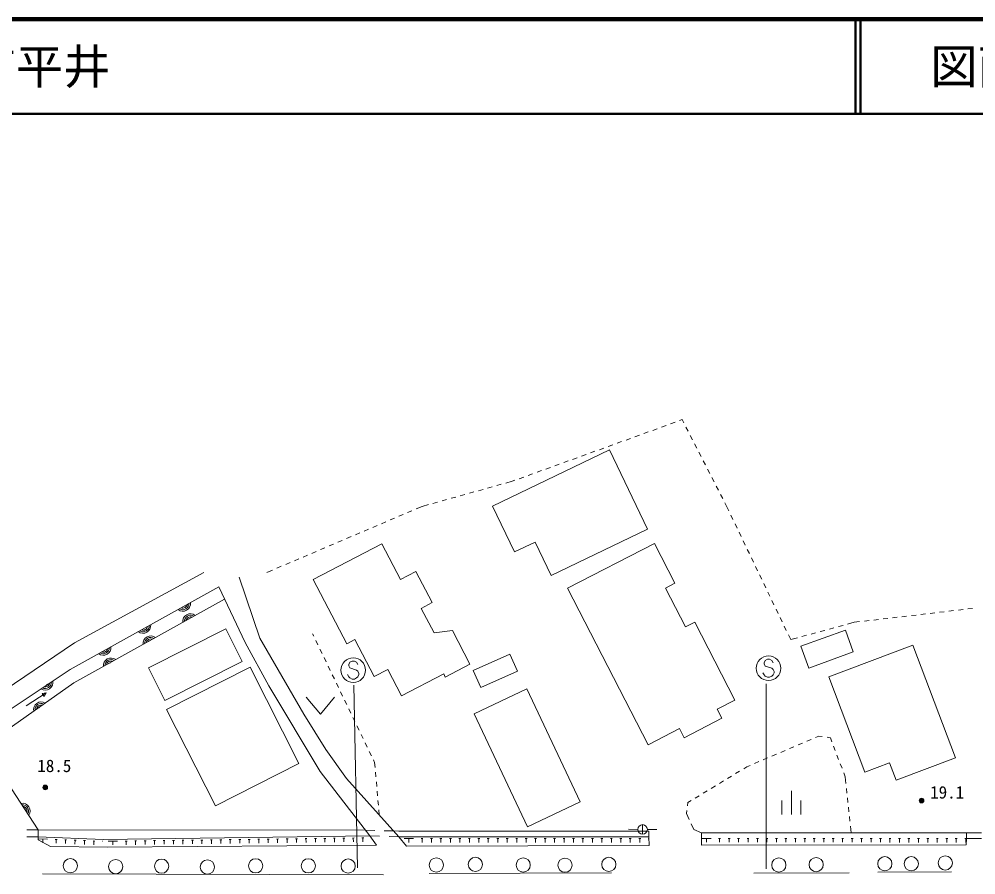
# Model space of a CAD drawing. Units: millimetres, scale not verified. Extents: x 40000 to 680000, y 20000 to 380000.
# Drawn here: x 420376 to 521445, y 289630 to 380000 of the extents above; entities that cross this region are included whole.
import ezdxf
from ezdxf.enums import TextEntityAlignment as Align

# ---------------------------------------------------------------- set-up
doc = ezdxf.new("R2010")
doc.units = ezdxf.units.MM
doc.header["$LTSCALE"] = 1000
for name, color, linetype, lineweight in [('M-BGD', 7, 'Continuous', 13), ('M-STR-STRC', 7, 'Continuous', 13), ('M-STR-STRD', 7, 'Continuous', 13), ('M-TTL', 2, 'Continuous', 140), ('M-TTL-LINE', 7, 'Continuous', 50)]:
    doc.layers.add(name, color=color, linetype=linetype, lineweight=lineweight)
doc.layers.add('M-TTL-TXT', color=7, linetype='Continuous')
doc.styles.add('ＭＳ ゴシック', font='')
doc.styles.get('ＭＳ ゴシック').set_extended_font_data('MS Gothic')

msp = doc.modelspace()

# ---------------------------------------------------------------- linework, layer by layer
at = {"layer": 'M-BGD'}
for p, q in [((490133, 337597), (490423, 337702)), ((490423, 337702), (490595, 337367)), ((487312, 336575), (487782, 336745)), ((488252, 336915), (488722, 337086)), ((489193, 337256), (489663, 337426)), ((490823, 336922), (491052, 336477)), ((484492, 335553), (484962, 335723)), ((485432, 335894), (485902, 336064)), ((486372, 336234), (486842, 336405)), ((491280, 336032), (491508, 335587)), ((481671, 334531), (482141, 334702)), ((482611, 334872), (483081, 335042)), ((483551, 335212), (484021, 335383)), ((491736, 335142), (491964, 334697)), ((470379, 328579), (482737, 334519)), ((478850, 333509), (479320, 333680)), ((479791, 333850), (480261, 334020)), ((480731, 334191), (481201, 334361)), ((492193, 334253), (492421, 333808)), ((476030, 332488), (476500, 332658)), ((476970, 332828), (477440, 332998)), ((477910, 333169), (478380, 333339)), ((492649, 333363), (492877, 332918)), ((473209, 331466), (473679, 331636)), ((474149, 331806), (474619, 331977)), ((475089, 332147), (475560, 332317)), ((493106, 332473), (493334, 332028)), ((493562, 331583), (493790, 331138)), ((469868, 330471), (470350, 330606)), ((470831, 330740), (471313, 330874)), ((471795, 331008), (472449, 331190)), ((472449, 331190), (472739, 331295)), ((494019, 330694), (494247, 330249)), ((466015, 329398), (466496, 329532)), ((466978, 329666), (467460, 329801)), ((467941, 329935), (468423, 330069)), ((468905, 330203), (469386, 330337)), ((494475, 329804), (494703, 329359)), ((462336, 328283), (462953, 328545)), ((462953, 328545), (463606, 328727)), ((464088, 328861), (464570, 328995)), ((465051, 329130), (465533, 329264)), ((494931, 328914), (495103, 328579)), ((495103, 328579), (495353, 328059)), ((460496, 327499), (460956, 327695)), ((461416, 327891), (461876, 328087)), ((495570, 327608), (495787, 327158)), ((457736, 326325), (458196, 326520)), ((458656, 326716), (459116, 326912)), ((459576, 327108), (460036, 327304)), ((496003, 326707), (496220, 326256)), ((455895, 325541), (456356, 325737)), ((456816, 325933), (457276, 326129)), ((496437, 325806), (496653, 325355)), ((453135, 324366), (453595, 324562)), ((454055, 324758), (454515, 324954)), ((454975, 325150), (455435, 325346)), ((496870, 324904), (497087, 324454)), ((451295, 323583), (451755, 323779)), ((452215, 323975), (452675, 324171)), ((497303, 324003), (497520, 323553)), ((448534, 322408), (448995, 322604)), ((449455, 322800), (449915, 322996)), ((450375, 323192), (450835, 323387)), ((497737, 323102), (497953, 322651)), ((446538, 321559), (447154, 321821)), ((447614, 322017), (448074, 322213)), ((498170, 322201), (498386, 321750)), ((451450, 320823), (454980, 314042)), ((498603, 321299), (498820, 320849)), ((499036, 320398), (499253, 319948)), ((486814, 303379), (478323, 319899)), ((499470, 319497), (499686, 319046)), ((499903, 318596), (500120, 318145)), ((500336, 317694), (500553, 317244)), ((517609, 317364), (518106, 317422)), ((518602, 317481), (519099, 317540)), ((519595, 317598), (520092, 317657)), ((520588, 317715), (521085, 317774)), ((500770, 316793), (500986, 316343)), ((508601, 316302), (509168, 316369)), ((509664, 316427), (510161, 316486)), ((510657, 316544), (511154, 316603)), ((511650, 316661), (512147, 316720)), ((512643, 316778), (513140, 316837)), ((513637, 316896), (514133, 316954)), ((514630, 317013), (515126, 317071)), ((515623, 317130), (516119, 317188)), ((516616, 317247), (517112, 317305)), ((501203, 315892), (501420, 315441)), ((505003, 315320), (505485, 315452)), ((505967, 315584), (506450, 315715)), ((506932, 315847), (507414, 315978)), ((507897, 316110), (508601, 316302)), ((451508, 314824), (451376, 315098)), ((451942, 313923), (451725, 314374)), ((501636, 314991), (501886, 314471)), ((501886, 314471), (502591, 314663)), ((503073, 314794), (503555, 314926)), ((504038, 315057), (504520, 315189)), ((452376, 313022), (452159, 313473)), ((514794, 313891), (519292, 301996)), ((452810, 312121), (452593, 312572)), ((453244, 311220), (453027, 311671)), ((453678, 310320), (453461, 310770)), ((454112, 309419), (453895, 309869)), ((421127, 307478), (423222, 308843)), ((422805, 308796), (423222, 308843)), ((423010, 308481), (422805, 308796)), ((423222, 308843), (423010, 308481)), ((450704, 308389), (452204, 306589)), ((452204, 306589), (453704, 308389)), ((454546, 308518), (454329, 308968)), ((454980, 307617), (454763, 308067)), ((455414, 306716), (455197, 307166)), ((455848, 305815), (455631, 306265)), ((456282, 304914), (456065, 305364)), ((456716, 304013), (456499, 304464)), ((504506, 304139), (504871, 304294)), ((504871, 304294), (505226, 304241)), ((457150, 303112), (456933, 303563)), ((502667, 303354), (503127, 303550)), ((503586, 303746), (504046, 303942)), ((505721, 304167), (506077, 304113)), ((506077, 304113), (506239, 303685)), ((506417, 303217), (506594, 302750)), ((457584, 302211), (457367, 302662)), ((499908, 302176), (500367, 302372)), ((500827, 302568), (501287, 302765)), ((501747, 302961), (502207, 303157)), ((506772, 302282), (506949, 301815)), ((457933, 301487), (457801, 301761)), ((457979, 300963), (457933, 301487)), ((497244, 301039), (497608, 301194)), ((498068, 301390), (498528, 301587)), ((498988, 301783), (499448, 301979)), ((507126, 301347), (507304, 300880)), ((458067, 299967), (458023, 300465)), ((496062, 300322), (496490, 300581)), ((496917, 300840), (497244, 301039)), ((507481, 300412), (507644, 299983)), ((458155, 298971), (458111, 299469)), ((494352, 299284), (494780, 299544)), ((495207, 299803), (495635, 300062)), ((507644, 299983), (507721, 299263)), ((422399, 294373), (419566, 298732)), ((458243, 297975), (458199, 298473)), ((492643, 298247), (493070, 298506)), ((493497, 298765), (493925, 299025)), ((501961, 298488), (501961, 295988)), ((507774, 298765), (507828, 298268)), ((458330, 296978), (458286, 297477)), ((490990, 296930), (491034, 297270)), ((491034, 297270), (491360, 297468)), ((491788, 297728), (492215, 297987)), ((500961, 297488), (500961, 295988)), ((502961, 297488), (502961, 295988)), ((507881, 297771), (507934, 297274)), ((458420, 295956), (458374, 296480)), ((490883, 296095), (490926, 296434)), ((507987, 296777), (508040, 296280)), ((491170, 295477), (490883, 296095)), ((508094, 295782), (508147, 295285)), ((422399, 294373), (421177, 294387)), ((422399, 294373), (456950, 294345)), ((456950, 294345), (457944, 294321)), ((458944, 294297), (459938, 294273)), ((485740, 294437), (484740, 294447)), ((486240, 294932), (486240, 293932)), ((486740, 294433), (487740, 294435)), ((486893, 294245), (486892, 293645)), ((491667, 294406), (491380, 295024)), ((492475, 294079), (491667, 294406)), ((508200, 294788), (508277, 294067)), ((421172, 293663), (422396, 293640)), ((422388, 293441), (423387, 293401)), ((422888, 293421), (422872, 293021)), ((424187, 293370), (424387, 293362)), ((424287, 293366), (424271, 292966)), ((425186, 293331), (425386, 293323)), ((425286, 293327), (425270, 292927)), ((426185, 293291), (426385, 293283)), ((426285, 293287), (426269, 292888)), ((427184, 293252), (427384, 293244)), ((427284, 293248), (427269, 292848)), ((428184, 293213), (428384, 293205)), ((428284, 293209), (428268, 292809)), ((429183, 293173), (429234, 293171)), ((429781, 293178), (430781, 293191)), ((430281, 293185), (430286, 292785)), ((431581, 293202), (431781, 293205)), ((431681, 293203), (431686, 292803)), ((432581, 293215), (432781, 293218)), ((432681, 293217), (432686, 292817)), ((433581, 293228), (433781, 293231)), ((433681, 293230), (433686, 292830)), ((434581, 293242), (434781, 293244)), ((434681, 293243), (434686, 292843)), ((435581, 293255), (435781, 293258)), ((435681, 293256), (435686, 292856)), ((436581, 293268), (436781, 293271)), ((436681, 293270), (436686, 292870)), ((437581, 293282), (437780, 293284)), ((437681, 293283), (437686, 292883)), ((438580, 293295), (438780, 293297)), ((438680, 293296), (438686, 292896)), ((439580, 293308), (439780, 293311)), ((439680, 293309), (439686, 292909)), ((440580, 293321), (440780, 293324)), ((440680, 293323), (440686, 292923)), ((441580, 293335), (441780, 293337)), ((441680, 293336), (441685, 292936)), ((442580, 293348), (442780, 293351)), ((442680, 293349), (442685, 292949)), ((443580, 293361), (443780, 293364)), ((443680, 293363), (443685, 292963)), ((444580, 293374), (444780, 293377)), ((444680, 293376), (444685, 292976)), ((445580, 293388), (445780, 293390)), ((445680, 293389), (445685, 292989)), ((446580, 293401), (446780, 293404)), ((446680, 293402), (446685, 293002)), ((447580, 293414), (447780, 293417)), ((447680, 293416), (447685, 293016)), ((448580, 293428), (448780, 293430)), ((448680, 293429), (448685, 293029)), ((449579, 293441), (449779, 293443)), ((449679, 293442), (449685, 293042)), ((450579, 293454), (450779, 293457)), ((450679, 293455), (450685, 293055)), ((451579, 293467), (451779, 293470)), ((451679, 293469), (451685, 293069)), ((452579, 293481), (452779, 293483)), ((452679, 293482), (452684, 293082)), ((453579, 293494), (453779, 293497)), ((453679, 293495), (453684, 293095)), ((454579, 293507), (454779, 293510)), ((454679, 293509), (454684, 293109)), ((455579, 293520), (455779, 293523)), ((455679, 293522), (455684, 293122)), ((456579, 293534), (456779, 293536)), ((456679, 293535), (456684, 293135)), ((457412, 293745), (458453, 293715)), ((459453, 293686), (460494, 293656)), ((460494, 293656), (486892, 293645)), ((461036, 293463), (462036, 293463)), ((461536, 293463), (461536, 293063)), ((462836, 293462), (463036, 293462)), ((462936, 293462), (462936, 293062)), ((463836, 293462), (464036, 293462)), ((463936, 293462), (463936, 293062)), ((464836, 293462), (465036, 293462)), ((464936, 293462), (464936, 293062)), ((465836, 293461), (466036, 293461)), ((465936, 293461), (465936, 293061)), ((466836, 293461), (467036, 293461)), ((466936, 293461), (466936, 293061)), ((467836, 293460), (468036, 293460)), ((467936, 293460), (467936, 293060)), ((468836, 293460), (469036, 293460)), ((468936, 293460), (468936, 293060)), ((469836, 293460), (470036, 293459)), ((469936, 293459), (469936, 293059)), ((470836, 293459), (471036, 293459)), ((470936, 293459), (470936, 293059)), ((471836, 293459), (472036, 293459)), ((471936, 293459), (471936, 293059)), ((472836, 293458), (473036, 293458)), ((472936, 293458), (472936, 293058)), ((473836, 293458), (474036, 293458)), ((473936, 293458), (473936, 293058)), ((474836, 293457), (475036, 293457)), ((474936, 293457), (474936, 293057)), ((475836, 293457), (476036, 293457)), ((475936, 293457), (475936, 293057)), ((476836, 293457), (477036, 293457)), ((476936, 293457), (476936, 293057)), ((477836, 293456), (478036, 293456)), ((477936, 293456), (477936, 293056)), ((478836, 293456), (479036, 293456)), ((478936, 293456), (478936, 293056)), ((479836, 293455), (480036, 293455)), ((479936, 293455), (479936, 293055)), ((480836, 293455), (481036, 293455)), ((480936, 293455), (480936, 293055)), ((481836, 293454), (482036, 293454)), ((481936, 293454), (481936, 293054)), ((482836, 293454), (483036, 293454)), ((482936, 293454), (482936, 293054)), ((483836, 293454), (484036, 293454)), ((483936, 293454), (483936, 293054)), ((484836, 293453), (485036, 293453)), ((484936, 293453), (484936, 293053)), ((485836, 293453), (486036, 293453)), ((485936, 293453), (485936, 293053)), ((486836, 293452), (486892, 293452)), ((486949, 292744), (486892, 293645)), ((492475, 294079), (492474, 293479)), ((492474, 293479), (493474, 293478)), ((492475, 294079), (520464, 294058)), ((492974, 293479), (492974, 293079)), ((494274, 293478), (494474, 293478)), ((494374, 293478), (494374, 293078)), ((495274, 293477), (495474, 293477)), ((495374, 293477), (495374, 293077)), ((496274, 293476), (496474, 293476)), ((496374, 293476), (496374, 293076)), ((497274, 293475), (497474, 293475)), ((497374, 293475), (497374, 293075)), ((498274, 293475), (498474, 293475)), ((498374, 293475), (498374, 293075)), ((499274, 293474), (499474, 293474)), ((499374, 293474), (499374, 293074)), ((500274, 293473), (500474, 293473)), ((500374, 293473), (500374, 293073)), ((501274, 293472), (501474, 293472)), ((501374, 293472), (501374, 293072)), ((502274, 293472), (502474, 293472)), ((502374, 293472), (502374, 293072)), ((503274, 293471), (503474, 293471)), ((503374, 293471), (503374, 293071)), ((504274, 293470), (504474, 293470)), ((504374, 293470), (504374, 293070)), ((505274, 293470), (505474, 293469)), ((505374, 293469), (505374, 293069)), ((506274, 293469), (506474, 293469)), ((506374, 293469), (506374, 293069)), ((507274, 293468), (507474, 293468)), ((507374, 293468), (507374, 293068)), ((508274, 293467), (508474, 293467)), ((508374, 293467), (508374, 293067)), ((509274, 293467), (509474, 293466)), ((509374, 293466), (509374, 293066)), ((510274, 293466), (510474, 293466)), ((510374, 293466), (510374, 293066)), ((511274, 293465), (511474, 293465)), ((511374, 293465), (511374, 293065)), ((512274, 293464), (512474, 293464)), ((512374, 293464), (512374, 293064)), ((513274, 293464), (513474, 293463)), ((513374, 293463), (513374, 293063)), ((514274, 293463), (514474, 293463)), ((514374, 293463), (514374, 293063)), ((515274, 293462), (515474, 293462)), ((515374, 293462), (515374, 293062)), ((516274, 293461), (516474, 293461)), ((516374, 293461), (516374, 293061)), ((517274, 293461), (517474, 293460)), ((517374, 293460), (517374, 293060)), ((518274, 293460), (518474, 293460)), ((518374, 293460), (518374, 293060)), ((519274, 293459), (519474, 293459)), ((519374, 293459), (519374, 293059)), ((520274, 293458), (520465, 293458)), ((520369, 293458), (520369, 293058)), ((520464, 294058), (522037, 294062)), ((520464, 294058), (520465, 293458)), ((520465, 293458), (522038, 293462))]:
    msp.add_line(p, q, dxfattribs=at)
for points in [[(482737, 334519), (486767, 326135), (476577, 321236), (474878, 324769), (472711, 323727), (470379, 328579)], [(451450, 320823), (458688, 324592), (460650, 320824), (462298, 321682), (464019, 318376), (462856, 317770), (464206, 315177), (466153, 315429), (468001, 311879), (465399, 310525), (465231, 310848), (460782, 308532), (459333, 311315), (457898, 310567), (455852, 314496), (454980, 314042)], [(478323, 319899), (487496, 324613), (489650, 320423), (488655, 319911), (490762, 315810), (491758, 316322), (495987, 308094), (494125, 307137), (494622, 306170), (490622, 304114), (490125, 305081), (486814, 303379)], [(395103, 322693), (406193, 300598), (426236, 314130), (439904, 321574)], [(443606, 321063), (445807, 314642), (450457, 306604), (452763, 302874), (454956, 299799), (460494, 293656), (461309, 292665), (486949, 292744)], [(410138, 300479), (416853, 305419), (425761, 311331), (441481, 320037)], [(441481, 320037), (444262, 314170), (446737, 309608), (452164, 300553), (457412, 293745), (458118, 292755), (429705, 292543), (423691, 292634), (422397, 293337), (422396, 293773), (422399, 294373)], [(442087, 318758), (426168, 309896), (411027, 299254)], [(514794, 313891), (505904, 310530), (509701, 300489), (512316, 301478), (513018, 299623), (519292, 301996)], [(459938, 294273), (460503, 294256), (486893, 294245)], [(422396, 293640), (429242, 293371), (457412, 293745)], [(492474, 293479), (492474, 292756), (520408, 292803), (520465, 293458)]]:
    msp.add_lwpolyline(points, dxfattribs=at)
for points in [[(435768, 308053), (443948, 312176), (442214, 315617), (434033, 311494)], [(502955, 313765), (507663, 315475), (508499, 313170), (503792, 311461)], [(468346, 311216), (472226, 312923), (473014, 311131), (469134, 309424)], [(444780, 311578), (449934, 301402), (441112, 296933), (435958, 307109)], [(479652, 297327), (474021, 309276), (468437, 306645), (474068, 294695)]]:
    msp.add_lwpolyline(points, close=True, dxfattribs=at)
for centre, radius in [((423129, 298858), 250), ((423129, 298858), 204), ((423129, 298858), 159), ((423129, 298858), 114), ((423129, 298858), 68.2), ((423129, 298858), 22.7), ((515706, 297473), 250), ((515706, 297473), 204), ((515706, 297473), 159), ((515706, 297473), 114), ((515706, 297473), 68.2), ((515706, 297473), 22.7), ((486240, 294432), 500), ((425786, 290591), 750), ((430575, 290503), 750), ((435430, 290547), 750), ((440263, 290458), 750), ((445362, 290580), 750), ((450926, 290580), 750), ((455139, 290558), 750), ((464450, 290669), 750), ((468573, 290735), 750), ((473628, 290669), 750), ((478040, 290647), 750), ((482673, 290735), 750), ((500631, 290669), 750), ((504577, 290713), 750), ((511826, 290802), 750), ((514620, 290802), 750), ((518211, 290891), 750)]:
    msp.add_circle(centre, radius, dxfattribs=at)
for centre, radius, start, end in [((437669, 318283), 812, 231.59647, 6.35674), ((437669, 318283), 650, 237.71226, 0.24095), ((437669, 318283), 488, 248.84495, 349.10827), ((437669, 318283), 325, 283.03424, 314.91898), ((438473, 316389), 812, 51.72609, 186.48636), ((438473, 316389), 650, 57.84187, 180.37057), ((438473, 316389), 488, 68.97456, 169.23788), ((438473, 316389), 325, 103.16385, 135.04859), ((433469, 315957), 812, 231.59647, 6.35674), ((433469, 315957), 650, 237.71226, 0.24095), ((433469, 315957), 488, 248.84495, 349.10827), ((433469, 315957), 325, 283.03424, 314.91898), ((434279, 314054), 812, 51.72609, 186.48636), ((434279, 314054), 650, 57.84187, 180.37057), ((434279, 314054), 488, 68.97456, 169.23788), ((434279, 314054), 325, 103.16385, 135.04859), ((429270, 313632), 812, 231.59647, 6.35674), ((429270, 313632), 650, 237.71226, 0.24095), ((429270, 313632), 488, 248.84495, 349.10827), ((429270, 313632), 325, 283.03424, 314.91898), ((430085, 311719), 812, 51.72609, 186.48636), ((430085, 311719), 650, 57.84187, 180.37057), ((430085, 311719), 488, 68.97456, 169.23788), ((430085, 311719), 325, 103.16385, 135.04859), ((423134, 309963), 812, 236.19232, 10.95259), ((423134, 309963), 650, 242.30811, 4.8368), ((423134, 309963), 488, 253.44079, 353.70411), ((423134, 309963), 325, 287.63008, 319.51482), ((422704, 307079), 812, 57.72084, 192.48111), ((422704, 307079), 650, 63.83663, 186.36532), ((422704, 307079), 488, 74.96932, 175.23263), ((422704, 307079), 325, 109.15861, 141.04335), ((420721, 296382), 812, 325.64311, 100.40338), ((420721, 296382), 650, 331.7589, 94.28759), ((420721, 296382), 488, 342.89158, 83.1549), ((420721, 296382), 325, 17.08087, 48.96561)]:
    msp.add_arc(centre, radius, start, end, dxfattribs=at)
at = {"layer": 'M-STR-STRC'}
for p, q in [((499425, 312393), (499188, 312275)), ((499661, 312393), (499425, 312393)), ((499898, 312275), (499661, 312393)), ((455318, 312075), (455199, 311839)), ((455199, 311839), (455199, 311721)), ((455199, 311721), (455318, 311484)), ((455554, 312193), (455318, 312075)), ((455318, 311484), (456027, 311248)), ((455790, 312193), (455554, 312193)), ((456027, 312075), (455790, 312193)), ((456145, 311839), (456027, 312075)), ((499188, 312275), (499070, 312038)), ((499070, 312038), (499070, 311920)), ((499070, 311920), (499188, 311684)), ((499188, 311684), (499898, 311448)), ((500016, 312038), (499898, 312275)), ((499898, 311448), (500016, 311329)), ((500016, 311329), (500134, 311093)), ((455199, 310539), (455081, 310775)), ((455318, 310421), (455199, 310539)), ((455554, 310303), (455318, 310421)), ((455790, 310303), (455554, 310303)), ((456027, 310421), (455790, 310303)), ((456027, 311248), (456145, 311130)), ((456145, 310539), (456027, 310421)), ((456145, 311130), (456263, 310893)), ((456263, 310775), (456145, 310539)), ((456263, 310893), (456263, 310775)), ((499070, 310738), (498952, 310975)), ((499188, 310620), (499070, 310738)), ((499425, 310502), (499188, 310620)), ((499661, 310502), (499425, 310502)), ((499898, 310620), (499661, 310502)), ((500016, 310738), (499898, 310620)), ((500134, 310975), (500016, 310738)), ((500134, 311093), (500134, 310975)), ((455731, 309679), (456105, 290375)), ((499277, 309791), (499277, 290263))]:
    msp.add_line(p, q, dxfattribs=at)
for centre in [(455672, 311248), (499543, 311448)]:
    msp.add_circle(centre, 1300, dxfattribs=at)
at = {"layer": 'M-STR-STRD'}
for p, q in [((422853, 289738), (458851, 289630)), ((463689, 289779), (482944, 289829)), ((498007, 289796), (508056, 289860)), ((511095, 289902), (518857, 289932))]:
    msp.add_line(p, q, dxfattribs=at)
at = {"layer": 'M-TTL'}
msp.add_line((680000, 380000), (40000, 380000), dxfattribs=at)
at = {"layer": 'M-TTL-LINE'}
for p, q in [((508747, 380000), (508747, 370000)), ((509247, 380000), (509247, 370000)), ((40000, 370000), (680000, 370000))]:
    msp.add_line(p, q, dxfattribs=at)

# ---------------------------------------------------------------- texts
at = {"layer": 'M-BGD', "style": 'ＭＳ ゴシック'}
for s, p in [('18.5', (422297, 300089)), ('19.1', (516620, 297291))]:
    msp.add_text(s, height=1320, dxfattribs=at).set_placement(p, align=Align.BOTTOM_LEFT)
at = {"layer": 'M-TTL-TXT', "style": 'ＭＳ ゴシック'}
msp.add_text('山口市平井', height=3666, dxfattribs=at).set_placement((405024, 375000), align=Align.MIDDLE_LEFT)
msp.add_text('図面番号', height=3666, dxfattribs=at).set_placement((526622, 375000), align=Align.MIDDLE_CENTER)

doc.saveas('drawing.dxf')
